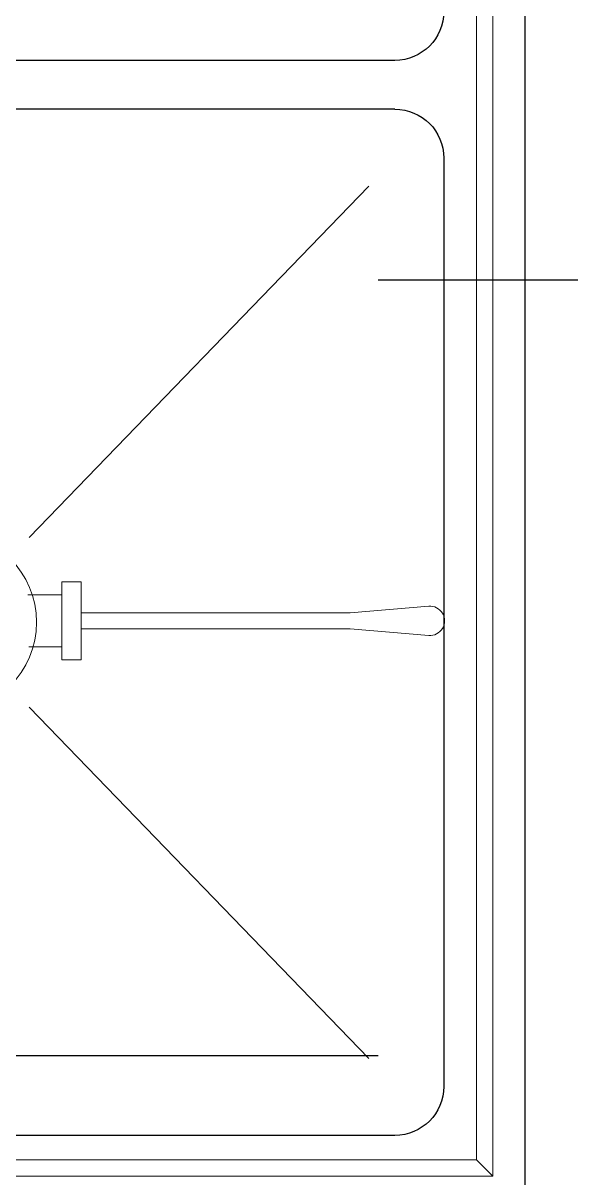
# Model space of a CAD drawing. Header units: millimetres. Extents: x 12325263 to 13848842, y -1463133 to 573208.
# Drawn here: x 12584689 to 12585025, y -830655 to -829946 of the extents above; entities that cross this region are included whole.
import ezdxf
from ezdxf.xclip import XClip

# ---------------------------------------------------------------- set-up
doc = ezdxf.new("R2010")
doc.units = ezdxf.units.MM
doc.header["$LTSCALE"] = 1000
doc.header["$XCLIPFRAME"] = 0
for name, color, linetype in [('fur202301', 252, 'Continuous'), ('WALL', 5, 'Continuous'), ('WALL-SHATCH', 8, 'Continuous'), ('建筑-楼板开洞', 251, 'Continuous')]:
    doc.layers.add(name, color=color, linetype=linetype)

# ---------------------------------------------------------------- blocks, each defined once
blk = doc.blocks.new('adgshg13-A$C7F010FC0')
at = {"layer": 'WALL-SHATCH'}
h = blk.add_hatch(color=256, dxfattribs=at)
h.dxf.hatch_style = 1
h.paths.add_polyline_path([(-60384.17, -16880.9), (-763.16, 197.48), (12587.62, -13153.3), (12587.62, -157996.02), (-162964.85, -188820.43), (-171262.38, -180522.9), (-171262.38, -31310.9), (-150707.19, -10755.71), (-131860.08, -7980.9), (-99162.38, -7980.9), (-99162.38, -4980.9), (-76620.43, -4980.9), (-70107.65, -16880.9)], flags=16)
h.paths.add_polyline_path([(-60091.23, -16380.9), (-646.88, 646.88), (12987.62, -12987.62), (12987.62, -158331.9), (-163100.58, -189250.38), (-171662.38, -180688.59), (-171662.38, -31145.21), (-150777.9, -10260.73), (-131896.69, -7480.9), (-99562.38, -7480.9), (-99562.38, -4580.9), (-76365.55, -4580.9), (-69907.51, -16380.9)])
blk = doc.blocks.new('A$C4C7A72D3')
at = {"layer": 'WALL', "color": 1}
blk.add_blockref('adgshg13-A$C7F010FC0', (210433.01, 205503.57), dxfattribs=at)
blk = doc.blocks.new('*U1544')
at = {"lineweight": 0}
for p, q in [((1725, -780), (1725, -45)), ((1715, -770), (1715, -55)), ((720, -770), (1715, -770)), ((1725, -780), (1715, -770)), ((1725, -780), (720, -780))]:
    blk.add_line(p, q, dxfattribs=at)
for p, q in [((1040, -720), (1040, -170)), ((1070, -720), (1070, -170)), ((1700, -720), (1700, -170)), ((1100, -750), (1670, -750)), ((1750, -800), (700, -800))]:
    blk.add_line(p, q)
at = {"color": 1, "lineweight": 9}
for p, q in [((1332.89, -495.41), (1117.27, -703.99)), ((1437.11, -495.41), (1652.73, -703.99))]:
    blk.add_line(p, q, dxfattribs=at)
at = {"color": 1, "lineweight": 0, "ltscale": 10}
for points in [[(1400.12, -495.27), (1400.12, -515.5), (1368.12, -515.5), (1368.12, -494.71)], [(1379.12, -527.5), (1379.12, -692.48)], [(1389.12, -692.48), (1389.12, -527.5)]]:
    blk.add_lwpolyline(points, dxfattribs=at)
blk.add_lwpolyline([(1360.12, -527.5), (1360.12, -515.5), (1408.12, -515.5), (1408.12, -527.5)], close=True, dxfattribs=at)
blk.add_lwpolyline([(1379.12, -692.48), (1375.15, -740.76, 1.085598), (1393.09, -740.76), (1389.12, -692.48)], format="xyb", dxfattribs=at)
at = {"color": 1, "lineweight": 0}
blk.add_circle((1385, -445), 55, dxfattribs=at)
for centre, start, end in [((1010, -720), 270, 0), ((1100, -720), 180, 270), ((1670, -720), 270, 0)]:
    blk.add_arc(centre, 30, start, end)
blk = doc.blocks.new('sdfgsdffhg')
at = {"layer": 'fur202301', "xscale": -1, "rotation": 90}
blk.add_blockref('*U1544', (3113.17, 45128.15, 0), dxfattribs=at)

msp = doc.modelspace()

# ---------------------------------------------------------------- block references
ref = msp.add_blockref('A$C4C7A72D3', (12385714.85, -906209.52), dxfattribs=dict(rotation=350.041249254255))
XClip(ref).set_block_clipping_path([(223442.8584877662, 85923.1187333744), (220542.7961432356, 85923.1422391906), (220542.8579492103, 89292.823275506), (211526.9150355905, 89292.8101311298), (210631.4331447985, 94392.8080583527), (206113.3685902953, 94392.8025418455), (206001.4315187763, 95030.3127344656), (204376.2826588508, 94744.9613686837), (203364.4570056833, 100506.9030052917), (197947.3947122637, 99555.7482674252), (192482.3428474721, 130679.4765393781), (190118.7804593667, 130264.4504016289), (191623.4071957469, 121695.6427078634), (177046.6486519482, 119136.2011700841), (175707.6223907359, 126760.8483765714), (173902.988371335, 128026.4039125028), (169528.3854461554, 127258.2903269802), (169070.0967394859, 129868.3614864857), (163308.2517458182, 128856.6693391807), (163766.52659606, 126246.6171700556), (159679.1795131005, 125528.9180921423), (170669.6888374612, 62935.797914044), (167222.1989369914, 62330.4650948944), (167939.7759490944, 58243.6808593175), (171386.9528796654, 58848.2912487988), (172857.0656793863, 50477.0032648193), (165962.5026008021, 49266.4230898353), (168037.7813034765, 37447.1796448426), (140649.9584970828, 32638.2390106404), (115387.9799239188, 28202.5781787895), (95598.7254695911, 140907.4332163476), (226939.476109907, 163968.8668500402), (240128.6952811591, 88852.8973128139)])

# ---------------------------------------------------------------- next in the draw order: hatches: boundary and pattern name
at = {"layer": '建筑-楼板开洞'}
h = msp.add_hatch(dxfattribs=at)
h.set_pattern_fill('DASH', color=256, scale=500)
h.set_pattern_definition([(0, (0, 0), (476.25, 476.25), [476.25, -476.25])])
h.paths.add_polyline_path([(12597696.74, -842386.79), (12590696.81, -842386.9), (12590697.07, -843986.79), (12595796.81, -843986.85), (12595797.07, -849736.85), (12588796.81, -849736.79), (12588796.81, -851936.79), (12564896.81, -851936.79), (12564896.81, -816186.79), (12568846.81, -816186.79), (12568846.81, -816040), (12568846.81, -807536.79), (12574696.83, -807536.8), (12574696.77, -810386.79), (12575896.81, -810386.79), (12579055.23, -810386.78), (12580496.91, -811828.21), (12580696.91, -819086.85), (12595696.92, -819086.72), (12595696.9, -812786.79), (12597696.66, -812786.79)])

# ---------------------------------------------------------------- next in the draw order: block references
msp.add_blockref('sdfgsdffhg', (12581083.9, -874056.8, 0))

doc.saveas('drawing.dxf')
